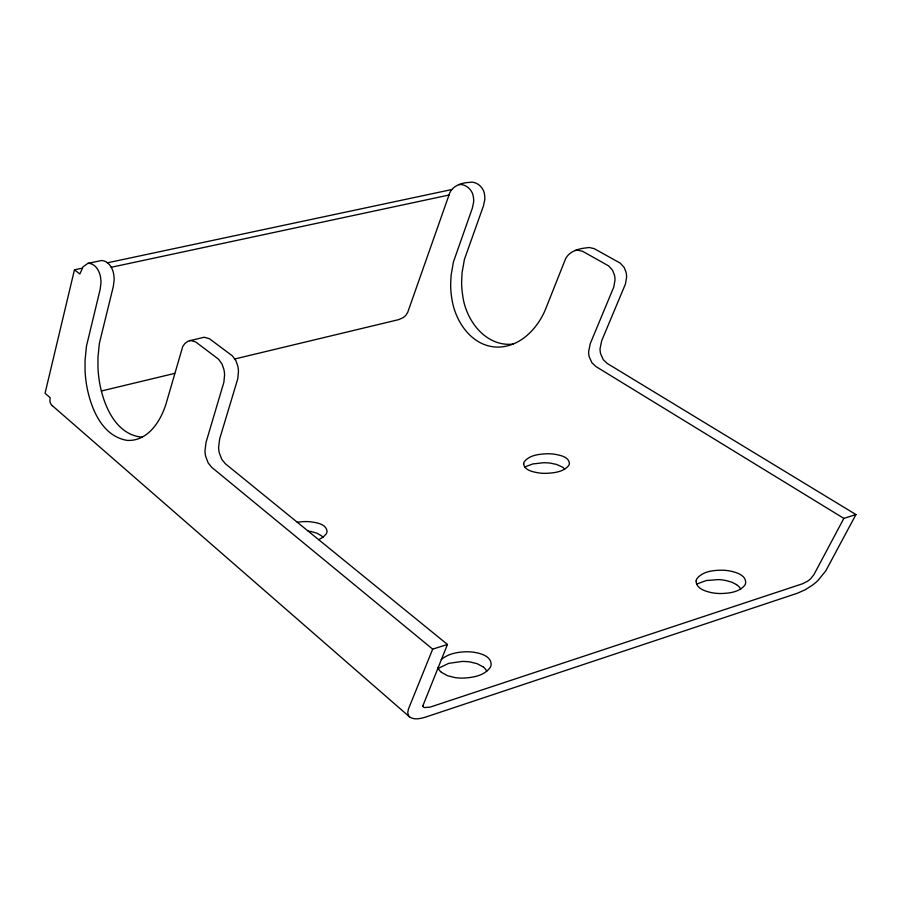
<?xml version="1.0" encoding="UTF-8"?>
<svg xmlns="http://www.w3.org/2000/svg" width="901" height="901" viewBox="0 0 901 901"><rect width="100%" height="100%" fill="white"/><g stroke="black" fill="none" stroke-linecap="round" stroke-linejoin="round"><path stroke-width="1.35" d="M82.137 268.194L74.445 269.827L45.05 393.275L50.152 397.701L49.915 401.136A14.506 9.945 -20.8 0 0 52.292 405.675M513.086 344.092C485.752 347.122 465.761 320.351 462.731 295.629A171.719 117.761 -20.8 0 1 461.616 282.036L462.055 272.834L464.398 259.477L483.454 205.856L484.761 199.774A42.527 29.159 -20.8 0 0 484.569 194.807C483.95 188.602 478.96 183.173 472.788 182.227A7.039 4.832 -20.8 0 0 470.074 182.374C461.537 182.576 451.457 185.91 448.991 195.033L407.736 312.309L406.024 315.091A12.242 8.391 -20.8 0 1 402.826 317.805L398.569 319.664L234.924 358.936M74.445 269.827L79.874 273.983L83.05 266.82L87.847 263.407A4.336 2.973 -20.8 0 1 88.827 263.295C95.675 263.835 99.797 271.449 100.585 277.609A60.615 41.57 -20.8 0 1 100.968 282.982L100.135 289.48L86.44 346.277L85.043 360.546L85.066 370.435A244.869 167.935 -20.8 0 0 86.597 385.144C90.584 407.68 101.712 436.185 127.21 440.398C148.958 441.546 162.022 419.1 166.944 400.754L182.734 346.502L184.919 343.484L188.174 341.119L203.232 337.47A5.485 3.762 -20.8 0 1 204.482 337.289L209.46 338.753L232.435 355.895L235.949 360.772L237.74 365.919A58.475 40.106 -20.8 0 1 238.461 371.662L237.751 378.859L219.675 438.843L218.594 447.301A58.024 39.802 -20.8 0 0 219.303 452.888L221.815 459.442L225.408 463.778L447.448 644.452L432.683 649.148L408.39 709.166L407.736 712.837L408.592 715.777A10.046 6.893 -20.8 0 0 409.561 716.892C414.37 720.327 420.812 718.502 425.993 716.971L797.464 593.207L805.393 589.671L811.88 585.537A50.67 34.756 -20.8 0 0 817.905 580.582L825.755 570.896L855.95 514.55L607.297 363.497L603.287 359.702L600.64 353.8A41.277 28.314 -20.8 0 1 600.055 348.664L601.688 340.747L625.44 284.052L626.589 277.35A41.57 28.505 -20.8 0 0 626.004 272.079L624.134 267.428L620.248 263.137L594.187 248.642L589.412 247.527A8.368 5.744 -20.8 0 0 586.956 247.82C578.296 248.563 567.776 251.548 564.769 260.806L546.186 307.624C538.438 327.84 520.463 347.2 497.42 347.099C471.865 346.648 454.971 321.477 451.784 298.242A173.352 118.887 -20.8 0 1 450.646 284.603L451.074 275.391L453.406 262L472.315 208.277L473.611 202.196A42.921 29.44 -20.8 0 0 473.408 197.218C472.788 191.012 467.844 185.55 461.672 184.592A6.971 4.787 -20.8 0 0 458.958 184.728M447.448 644.452L422.839 705.9M855.95 514.55L843.854 518.39L813.806 574.838L810.663 578.724A20.16 13.83 -20.8 0 1 807.375 581.314L802.453 583.792L430.059 707.139L424.292 707.555A4.19 2.872 -20.8 0 1 422.839 705.9M441.265 659.555C448.056 653.732 457.404 652.054 466.099 651.772A45.264 31.039 -20.8 0 1 474.016 652.279C480.729 653.349 491.473 656.266 491.135 664.814A11.308 7.76 -20.8 0 1 490.144 667.54C484.028 675.964 472.484 677.71 462.765 678.104A45.253 31.039 -20.8 0 1 454.814 677.552L447.707 675.784L441.366 672.337M438.348 668.339L448.709 663.361L462.055 661.447A44.802 30.724 -20.8 0 1 469.95 661.953L477.046 663.665L483.443 667.055M696.552 584.118L706.339 580.514L718.446 579.602A46.21 31.693 -20.8 0 1 725.496 580.424L731.747 582.159L736.511 584.569M524.697 466.966L532.829 463.947L543.494 462.731A44.757 30.69 -20.8 0 1 550.331 463.125L556.536 464.42L562.201 466.966A17.187 11.792 -20.8 0 1 564.612 469.184M318.695 539.688L322.997 537.244L326.083 534.102A8.706 5.969 -20.8 0 0 327.04 531.049C325.824 523.605 315.947 522.535 309.91 521.735A44.915 30.803 -20.8 0 0 302.285 521.69L297.251 522.242M101.34 391L174.603 373.419M107.354 262.822L451.942 189.514M111.296 267.259L448.991 195.033M87.847 263.407L100.957 260.637A4.415 3.03 -20.8 0 1 101.937 260.513C108.796 261.02 112.974 268.588 113.763 274.771A59.804 41.018 -20.8 0 1 114.134 280.121L113.289 286.608L99.38 343.304L97.95 357.539L97.961 367.405A241.614 165.705 -20.8 0 0 99.482 382.08C103.412 404.977 115.565 434.913 142.2 437.188M843.854 518.39L595.854 366.504L591.867 362.698L589.22 356.762A41.671 28.584 -20.8 0 1 588.635 351.615L590.245 343.686L613.84 286.89L614.989 280.166A41.964 28.776 -20.8 0 0 614.392 274.884L612.522 270.221L608.659 265.908L582.665 251.334L577.913 250.219A8.289 5.688 -20.8 0 0 575.469 250.501M432.683 649.148L211.769 467.36L208.199 463.001L205.687 456.424A58.813 40.331 -20.8 0 1 204.977 450.827L206.036 442.346L223.876 382.249L224.574 375.03A59.263 40.646 -20.8 0 0 223.853 369.275L222.051 364.105L218.56 359.217L195.72 341.963L190.775 340.488A5.395 3.705 -20.8 0 0 189.525 340.668M52.314 405.664L409.561 716.892M483.398 667.089A19.529 13.391 -20.8 0 1 486.72 671.324M441.445 672.292A18.482 12.67 -20.8 0 1 437.976 667.371M322.828 537.368A16.128 11.06 -20.8 0 0 321.094 535.554L316.69 533.099L311.295 531.601A41.142 28.213 -20.8 0 0 308.198 531.139M736.444 584.625A20.408 13.999 -20.8 0 1 740.645 589.04M523.661 463.632C524.236 470.547 533.347 471.91 538.775 472.924A45.208 31.006 -20.8 0 0 545.657 473.352C553.664 472.98 563.305 472.203 568.711 465.535A7.287 5.001 -20.8 0 0 569.421 463.497C568.858 456.492 559.6 455.163 554.104 454.149A45.219 31.006 -20.8 0 0 547.245 453.755C539.282 454.16 529.664 454.937 524.337 461.639A7.298 5.001 -20.8 0 0 523.661 463.632M696.124 580.942C695.955 588.567 705.415 591.27 711.396 592.621A46.514 31.895 -20.8 0 0 720.271 593.534C728.785 593.365 738.865 592.374 744.677 585.391A9.078 6.228 -20.8 0 0 745.589 583.42C746.681 575.367 736.331 572.315 730.204 571.031A46.683 32.019 -20.8 0 0 723.131 570.22C714.121 570.153 703.298 570.975 697.137 578.408A9.089 6.239 -20.8 0 0 696.259 580.345L696.124 580.942"/></g></svg>
